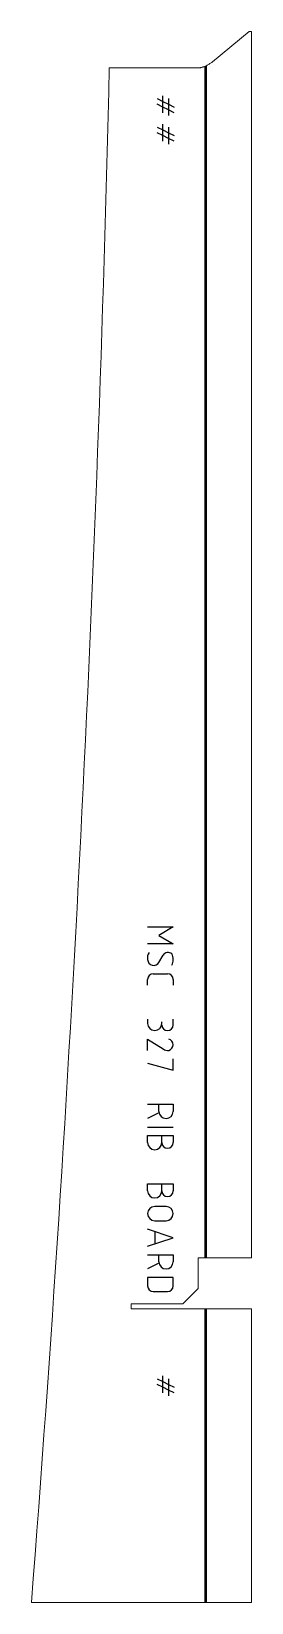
# Model space of a CAD drawing. Header units: millimetres. Extents: x 0 to 86, y 0 to 615.
import ezdxf

# ---------------------------------------------------------------- set-up
doc = ezdxf.new("R2010")
doc.units = ezdxf.units.MM
for name, color, linetype, lineweight in [('IV_BEND', 250, 'Continuous', 50), ('IV_MARK_SURFACE', 2, 'Continuous', 25), ('IV_OUTER_PROFILE', 7, 'Continuous', 5)]:
    doc.layers.add(name, color=color, linetype=linetype, lineweight=lineweight)

msp = doc.modelspace()

# ---------------------------------------------------------------- linework, layer by layer
at = {"layer": 'IV_BEND'}
for p, q in [((68.1, 601.62), (68.1, 135.21)), ((68.1, 115.21), (68.1, 0.21))]:
    msp.add_line(p, q, dxfattribs=at)
at = {"layer": 'IV_MARK_SURFACE'}
for p, q in [((49.21, 588.9), (51.43, 587.79)), ((51.43, 585.57), (49.21, 586.68)), ((51.43, 587.79), (51.43, 590.02)), ((51.43, 587.79), (53.65, 586.68)), ((51.43, 585.57), (51.43, 587.79)), ((53.65, 584.46), (51.43, 585.57)), ((51.43, 583.35), (51.43, 585.57)), ((53.65, 588.9), (53.65, 586.68)), ((53.65, 586.68), (53.65, 584.46)), ((53.65, 586.68), (55.88, 585.57)), ((55.88, 583.35), (53.65, 584.46)), ((53.65, 584.46), (53.65, 582.24)), ((51.43, 576.68), (51.43, 578.9)), ((49.21, 577.79), (51.43, 576.68)), ((51.43, 574.46), (49.21, 575.57)), ((51.43, 576.68), (53.65, 575.57)), ((51.43, 574.46), (51.43, 576.68)), ((53.65, 573.35), (51.43, 574.46)), ((51.43, 572.24), (51.43, 574.46)), ((53.65, 577.79), (53.65, 575.57)), ((53.65, 575.57), (53.65, 573.35)), ((53.65, 575.57), (55.88, 574.46)), ((55.88, 572.24), (53.65, 573.35)), ((53.65, 573.35), (53.65, 571.13)), ((45.5, 264.69), (55.5, 264.69)), ((55.5, 264.69), (49.94, 261.36)), ((49.94, 261.36), (55.5, 258.02)), ((55.5, 258.02), (45.5, 258.02)), ((49.94, 250.8), (51.61, 253.58)), ((47.72, 246.36), (53.27, 246.36)), ((45.5, 241.91), (45.5, 244.14)), ((55.5, 244.14), (55.5, 241.91)), ((45.5, 228.58), (45.5, 226.91)), ((55.5, 226.36), (55.5, 228.58)), ((51.05, 226.91), (51.05, 227.47)), ((45.5, 216.36), (45.5, 220.8)), ((45.5, 220.8), (51.61, 216.91)), ((45.5, 211.36), (55.5, 208.58)), ((55.5, 208.58), (55.5, 213.02)), ((45.5, 195.25), (49.94, 195.25)), ((49.94, 191.91), (45.5, 189.69)), ((49.94, 195.25), (55.5, 195.25)), ((49.94, 192.47), (49.94, 195.25)), ((55.5, 195.25), (55.5, 192.47)), ((45.5, 186.36), (55.5, 186.36)), ((45.5, 180.25), (45.5, 183.02)), ((45.5, 183.02), (51.05, 183.02)), ((51.05, 183.02), (55.5, 183.02)), ((51.05, 180.25), (51.05, 183.02)), ((55.5, 183.02), (55.5, 180.25)), ((45.5, 164.14), (51.05, 164.14)), ((45.5, 161.36), (45.5, 164.14)), ((51.05, 164.14), (55.5, 164.14)), ((51.05, 161.36), (51.05, 164.14)), ((55.5, 164.14), (55.5, 161.36)), ((52.72, 155.25), (48.27, 155.25)), ((48.27, 149.69), (52.72, 149.69)), ((55.5, 143.02), (45.5, 146.36)), ((45.5, 139.69), (55.5, 143.02)), ((48.27, 145.25), (48.27, 140.8)), ((45.5, 136.36), (49.94, 136.36)), ((49.94, 136.36), (55.5, 136.36)), ((49.94, 133.58), (49.94, 136.36)), ((55.5, 136.36), (55.5, 133.58)), ((49.94, 133.02), (45.5, 130.8)), ((55.5, 127.47), (45.5, 127.47)), ((45.5, 127.47), (45.5, 124.14)), ((55.5, 124.14), (55.5, 127.47)), ((47.72, 121.91), (53.27, 121.91)), ((49.21, 87.8), (51.43, 86.69)), ((51.43, 86.69), (51.43, 88.91)), ((51.43, 86.69), (53.65, 85.58)), ((51.43, 84.47), (51.43, 86.69)), ((53.65, 87.8), (53.65, 85.58)), ((51.43, 84.47), (49.21, 85.58)), ((53.65, 83.36), (51.43, 84.47)), ((51.43, 82.25), (51.43, 84.47)), ((53.65, 85.58), (53.65, 83.36)), ((53.65, 85.58), (55.88, 84.47)), ((55.88, 82.25), (53.65, 83.36)), ((53.65, 83.36), (53.65, 81.14))]:
    msp.add_line(p, q, dxfattribs=at)
for centre, radius, start, end in [((49.16, 252.62), 3.74, 146.41745, 190.96269), ((53.51, 252.45), 2.21, 49.62628, 149.29837), ((50.81, 251.91), 4.69, 331.71531, 28.28469), ((47.88, 252.01), 2.39, 182.36847, 329.55905), ((47.72, 244.14), 2.22, 90, 180), ((53.27, 244.14), 2.22, 0, 90), ((48.27, 226.91), 2.78, 180, 0), ((53.27, 226.36), 2.22, 180, 0), ((53.4, 219.35), 3.02, 233.69114, 278.23638), ((53.17, 218.58), 2.32, 286.40471, 73.59529), ((52.72, 192.47), 2.78, 180, 0), ((48.27, 180.25), 2.78, 180, 0), ((53.27, 180.25), 2.22, 180, 0), ((48.27, 161.36), 2.78, 180, 0), ((53.27, 161.36), 2.22, 180, 0), ((48.27, 152.47), 2.78, 90, 270), ((52.72, 152.47), 2.78, 270, 90), ((52.72, 133.58), 2.78, 180, 0), ((47.72, 124.14), 2.22, 180, 270), ((53.27, 124.14), 2.22, 270, 0)]:
    msp.add_arc(centre, radius, start, end, dxfattribs=at)
at = {"layer": 'IV_OUTER_PROFILE'}
for p, q in [((85.21, 615.21), (70.95, 603.25)), ((86.2, 615.21), (85.21, 615.21)), ((86.2, 615.21), (86.2, 135.21)), ((65.25, 600.94), (30.48, 600.94)), ((65.25, 135.21), (86.2, 135.21)), ((65.25, 123.21), (65.25, 135.21)), ((65.25, 123.21), (59.25, 117.21)), ((39, 117.21), (59.25, 117.21)), ((39, 115.21), (39, 117.21)), ((86.2, 115.21), (39, 115.21)), ((86.2, 115.21), (86.2, 0.21)), ((86.2, 0.21), (0, 0.21))]:
    msp.add_line(p, q, dxfattribs=at)
for centre, radius, start, end in [((-28.81, 761.24), 186.86, 301.89411, 302.2701), ((-11019.48, 860.43), 11053, 355.536341, 358.654754), ((65.24, 606.54), 5.6, 270.07833, 274.7169), ((65.19, 607.03), 6.09, 274.83952, 279.13182), ((65.07, 607.67), 6.75, 279.27053, 283.19155), ((64.86, 608.49), 7.59, 283.33685, 286.88058), ((64.54, 609.47), 8.63, 287.02514, 290.19956), ((64.07, 610.66), 9.9, 290.33837, 293.16052), ((63.44, 612.07), 11.45, 293.29057, 295.78255), ((62.6, 613.75), 13.33, 295.9024, 298.08834), ((55.33, 626.7), 28.17, 298.73092, 301.16982)]:
    msp.add_arc(centre, radius, start, end, dxfattribs=at)

doc.saveas('drawing.dxf')
